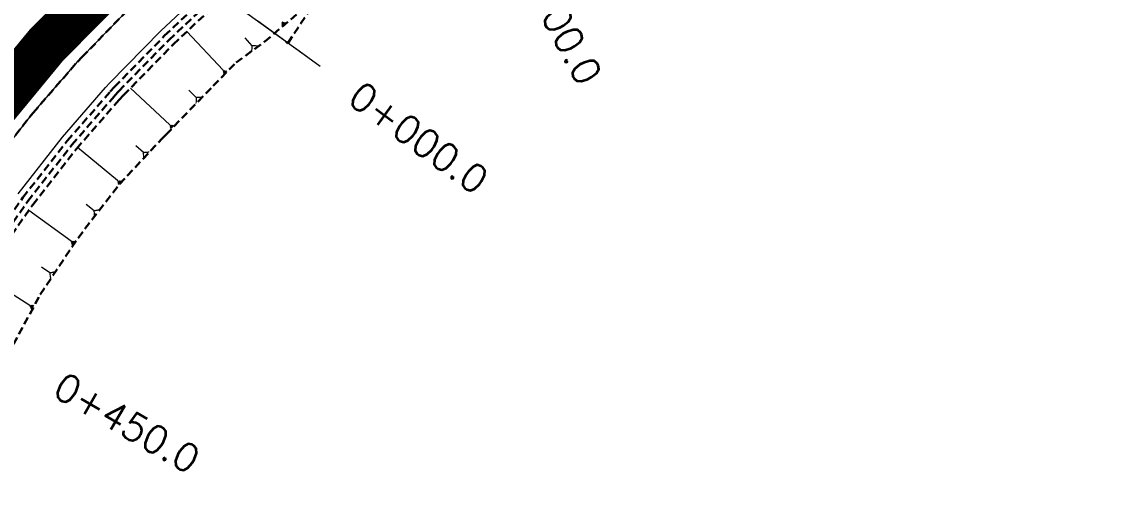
# Model space of a CAD drawing. Header units: metres. Extents: x 544752 to 548977, y 1840603 to 1844608.
# Drawn here: x 545111.2 to 545182.5, y 1844208.6 to 1844239.6 of the extents above; entities that cross this region are included whole.
import ezdxf

# ---------------------------------------------------------------- set-up
doc = ezdxf.new("R2010")
doc.units = ezdxf.units.M
doc.header["$MEASUREMENT"] = 0
for name, pattern in [('ACAD_ISO02W100', [15, 12, -3]), ('Anordnung Grundriss$0$GESTRICHELT', [0.75, 0.5, -0.25]), ('HIDDEN', [0.375, 0.25, -0.125])]:
    doc.linetypes.add(name, pattern=pattern)
doc.layers.add('C-ROAD', color=7, linetype='Continuous')
for name, color, linetype, lineweight in [('C-ROAD-CORR', 5, 'Continuous', 0), ('C-ROAD-SAMP', 150, 'HIDDEN', 0), ('C-ROAD-SAMP-TEXT', 11, 'Continuous', 0), ('C-TOPO-FEAT', 94, 'Continuous', 5)]:
    doc.layers.add(name, color=color, linetype=linetype, lineweight=lineweight)

msp = doc.modelspace()

# ---------------------------------------------------------------- linework, layer by layer
at = {"layer": 'C-ROAD-CORR', "color": 160, "linetype": 'Continuous'}
for p, q in [((545128.5079637548, 1844238.287257652, 787.9740159027803), (545126.6638119924, 1844239.626472236, 785.6948951458572)), ((545128.2410549495, 1844239.521677349, 788.1673992478325), (545128.3045733179, 1844239.574309191, 788.1673992478325)), ((545128.2443836604, 1844239.453015849, 788.2224140461727), (545128.371420397, 1844239.558279534, 788.2224140461727)), ((545128.2477123712, 1844239.384354349, 788.277428844513), (545128.4382674762, 1844239.542249876, 788.277428844513)), ((545128.251041082, 1844239.315692849, 788.3324436428533), (545128.5051145554, 1844239.526220219, 788.3324436428533)), ((545124.3795739196, 1844236.399720793, 788.1971381498546), (545121.9990004676, 1844238.934045662, 784.7197564521576)), ((545126.2944044608, 1844238.006735833, 788.2062207381318), (545125.8376676482, 1844238.524243023, 787.5159332713222)), ((545128.5207431212, 1844238.245828642, 788.0087000792662), (545128.551313828, 1844238.287925721, 788.0087000792662)), ((545128.5335224875, 1844238.204399631, 788.0433842557521), (545128.5946639011, 1844238.28859379, 788.0433842557521)), ((545128.5463018538, 1844238.16297062, 788.0780684322381), (545128.6380139743, 1844238.289261858, 788.0780684322381)), ((545128.5590812202, 1844238.121541609, 788.112752608724), (545128.6813640475, 1844238.289929927, 788.112752608724)), ((545124.3868757125, 1844236.333985075, 788.2500550826023), (545124.4447247109, 1844236.388324513, 788.2500550826023)), ((545124.3941775055, 1844236.268249357, 788.3029720153501), (545124.5098755022, 1844236.376928234, 788.3029720153501)), ((545124.4014792985, 1844236.202513639, 788.3558889480978), (545124.5750262935, 1844236.365531954, 788.3558889480978)), ((545124.4087810916, 1844236.136777921, 788.4088058808455), (545124.6401770847, 1844236.354135674, 788.4088058808455)), ((545120.8824648305, 1844232.803065973, 788.3458521312825), (545118.3030073189, 1844235.227234178, 784.8053862341218)), ((545122.6277119224, 1844234.60475023, 788.3006768687895), (545122.1465556591, 1844235.086039055, 787.6199050758419)), ((545120.8940497732, 1844232.736740056, 788.3997263008042), (545120.9493814949, 1844232.795616261, 788.3997263008042)), ((545120.905634716, 1844232.670414139, 788.4536004703259), (545121.0162981591, 1844232.78816655, 788.4536004703259)), ((545120.9172196587, 1844232.604088222, 788.5074746398476), (545121.0832148235, 1844232.780716838, 788.5074746398476)), ((545120.9288046015, 1844232.537762305, 788.5613488093693), (545121.1501314878, 1844232.773267126, 788.5613488093693)), ((545117.4519344113, 1844229.144051795, 788.1766231637563), (545114.8320504435, 1844231.315769827, 784.773561378634)), ((545119.1556127075, 1844230.984447041, 788.2788407570129), (545118.6524435664, 1844231.428646393, 787.6074521615955)), ((545117.4670168888, 1844229.081100598, 788.2284109136197), (545117.5165906539, 1844229.140904638, 788.2284109136197)), ((545117.4820993664, 1844229.018149402, 788.280198663483), (545117.5812468964, 1844229.137757482, 788.280198663483)), ((545117.4971818438, 1844228.955198205, 788.3319864133464), (545117.645903139, 1844229.134610325, 788.3319864133464)), ((545117.5122643214, 1844228.892247008, 788.3837741632098), (545117.7105593815, 1844229.131463168, 788.3837741632098)), ((545114.4069847625, 1844225.159545583, 788.0445031250418), (545111.6300309673, 1844227.183965856, 784.6075210289857)), ((545115.9142069044, 1844227.163206152, 788.1122561824385), (545115.3941824255, 1844227.567665115, 787.4532096366613)), ((545114.4261376592, 1844225.09704667, 788.0968042093435), (545114.4723465303, 1844225.160432668, 788.0968042093435)), ((545114.4452905558, 1844225.034547757, 788.1491052936452), (545114.5377082982, 1844225.161319753, 788.1491052936452)), ((545114.4644434525, 1844224.972048843, 788.2014063779469), (545114.603070066, 1844225.162206838, 788.2014063779469)), ((545114.4835963493, 1844224.90954993, 788.2537074622486), (545114.6684318337, 1844225.163093924, 788.2537074622486)), ((545113.0123683094, 1844223.074931545, 787.9544851903445), (545112.4575963843, 1844223.453502383, 787.2826320004644)), ((545111.6930449752, 1844220.944801679, 787.8759084677199), (545108.6915238389, 1844222.858942948, 784.3152138345579)), ((545111.7168726557, 1844220.881420844, 787.9300896231697), (545111.7605623271, 1844220.949929619, 787.9300896231697)), ((545111.7407003362, 1844220.81804001, 787.9842707786195), (545111.828079679, 1844220.955057558, 787.9842707786195)), ((545111.7645280168, 1844220.754659175, 788.0384519340693), (545111.8955970309, 1844220.960185498, 788.0384519340693)), ((545111.7883556973, 1844220.69127834, 788.092633089519), (545111.9631143828, 1844220.965313437, 788.092633089519))]:
    msp.add_line(p, q, dxfattribs=at)
at = {"layer": 'C-ROAD-CORR', "color": 5, "linetype": 'Anordnung Grundriss$0$GESTRICHELT', "lineweight": 30, "extrusion": (-0.467920437722434, 0.5301788339108645, 0.7070791101670039), "const_width": 0.1, "elevation": 723257.545726745}
msp.add_lwpolyline([(-1629069.663938285, -722085.9096762053), (-1629069.375205477, -722086.2946532831), (-1629069.086472668, -722085.9096762051)], dxfattribs=at)
at = {"layer": 'C-ROAD-CORR', "color": 5, "linetype": 'Anordnung Grundriss$0$GESTRICHELT', "lineweight": 30, "extrusion": (-0.5000120378232059, 0.5001497949680855, 0.7069923228899074), "const_width": 0.1, "elevation": 650383.006019772}
msp.add_lwpolyline([(-1689404.445657897, -649057.4794444687), (-1689404.160988959, -649057.8590030523), (-1689403.876320021, -649057.479444468)], dxfattribs=at)
at = {"layer": 'C-ROAD-CORR', "color": 5, "linetype": 'Anordnung Grundriss$0$GESTRICHELT', "lineweight": 30, "extrusion": (-0.5301765058519574, 0.4680415411792754, 0.7070006989905585), "const_width": 0.1, "elevation": 574724.6567468655}
msp.add_lwpolyline([(-1743331.660333963, -573437.2500735415), (-1743331.379580705, -573437.6244112188), (-1743331.098827448, -573437.2500735414)], dxfattribs=at)
at = {"layer": 'C-ROAD-CORR', "color": 5, "linetype": 'Anordnung Grundriss$0$GESTRICHELT', "lineweight": 30, "extrusion": (-0.5582646539603823, 0.4342009877827677, 0.706972473542615), "const_width": 0.1, "elevation": 497003.4824180908}
msp.add_lwpolyline([(-1790417.678004692, -495700.0199687307), (-1790417.40243882, -495700.3873898934), (-1790417.126872948, -495700.0199687306)], dxfattribs=at)
at = {"layer": 'C-ROAD-CORR', "color": 5, "linetype": 'Anordnung Grundriss$0$GESTRICHELT', "lineweight": 30, "extrusion": (-0.5841721779915543, 0.3986332769550223, 0.7069896583152434), "const_width": 0.1, "elevation": 417285.9077815502}
msp.add_lwpolyline([(-1830600.21526537, -416033.1803614913), (-1830599.934328335, -416033.5549442042), (-1830599.653391301, -416033.1803614913)], dxfattribs=at)
at = {"layer": 'C-ROAD-SAMP', "color": 1, "linetype": 'Continuous', "lineweight": 13}
msp.add_lwpolyline([(545113.7578610799, 1844248.99871482), (545121.8493663543, 1844243.122700661), (545129.9408716287, 1844237.246686502)], dxfattribs=at)

# ---------------------------------------------------------------- texts
at = {"layer": 'C-ROAD-SAMP-TEXT', "color": 1, "linetype": 'Continuous', "lineweight": -3, "char_height": 1.8, "width": 11.25428571428571, "attachment_point": 5, "bg_fill": 3, "box_fill_scale": 1.416666666666667, "bg_fill_color": 256, "bg_fill_true_color": 13158600, "bg_fill_transparency": 0}
for s, insert, rotation in [('{\\Fsimplex.shx|c0;0+500.0}', (545146.0657578746, 1844240.292197711), 298.1286186353417), ('{\\Fsimplex.shx|c0;0+450.0}', (545118.0761194204, 1844213.221241124), 329.95960725370736)]:
    msp.add_mtext(s, dxfattribs=dict(at, insert=insert, rotation=rotation))

# ---------------------------------------------------------------- next in the draw order: linework, layer by layer
at = {"layer": 'C-ROAD-CORR', "color": 11, "linetype": 'Anordnung Grundriss$0$GESTRICHELT', "lineweight": 30}
for points in [[(545128.6482873533, 1844238.185355296, 788.1474367852097), (545131.3856466885, 1844242.376817409, 788.146562184054), (545134.0470135389, 1844246.623464916, 788.051771207195), (545136.7576932047, 1844250.834301682, 788.0179241634801), (545139.5389396958, 1844254.993893142, 788.0712881180735), (545139.5779903147, 1844255.051225788, 788.0726238170257), (545142.348238828, 1844259.133112903, 788.1701020150164), (545145.1437498766, 1844263.282345506, 788.2740456443687), (545147.914763578, 1844267.449367972, 788.3698859447207), (545150.6672814798, 1844271.629822002, 788.4650400127026), (545153.4056985768, 1844275.820515973, 788.5649394641193), (545156.1659650026, 1844279.99534306, 788.7140137747128), (545158.9877673058, 1844284.125483075, 788.9613101203761), (545162.0501170837, 1844288.080938613, 789.259838521341), (545165.0629343844, 1844292.072364409, 789.6334554469993), (545168.144731886, 1844296.013697099, 789.9724110022169), (545168.1886419344, 1844296.067500849, 789.9763003836272), (545171.2502602771, 1844299.937796525, 790.3032058229387), (545172.7945964827, 1844304.995626583, 791.1202835787408)], [(545110.2656802989, 1844217.737944915, 788.0761087915795), (545112.3870819232, 1844221.660140828, 788.1667001996777), (545114.8630462117, 1844225.372523611, 788.321291502577), (545117.5872509915, 1844228.909971702, 788.431500075714), (545120.356367806, 1844231.886846804, 788.6071624758329), (545120.6407968531, 1844232.166189129, 788.6268375490581), (545123.7410913826, 1844235.369248959, 788.5446115161823), (545125.2426086147, 1844236.903792854, 788.3927609918692), (545127.1208363945, 1844238.274213611, 788.5234073423114), (545130.5071619638, 1844241.168095927, 788.1671767491118)]]:
    msp.add_polyline3d(points, dxfattribs=at)
at = {"layer": 'C-ROAD-CORR', "color": 1, "linetype": 'Anordnung Grundriss$0$GESTRICHELT', "lineweight": 30}
for points in [[(545128.6482873533, 1844238.185355296, 788.1474367852097), (545131.3856466885, 1844242.376817409, 788.146562184054), (545134.0470135389, 1844246.623464916, 788.051771207195), (545136.7576932047, 1844250.834301682, 788.0179241634801), (545139.5389396958, 1844254.993893142, 788.0712881180735), (545139.5779903147, 1844255.051225788, 788.0726238170257), (545142.348238828, 1844259.133112903, 788.1701020150164), (545145.1437498766, 1844263.282345506, 788.2740456443687), (545147.914763578, 1844267.449367972, 788.3698859447207), (545150.6672814798, 1844271.629822002, 788.4650400127026), (545153.4056985768, 1844275.820515973, 788.5649394641193), (545156.1659650026, 1844279.99534306, 788.7140137747128), (545158.9877673058, 1844284.125483075, 788.9613101203761)], [(545109.2277157324, 1844223.72942268, 784.389992359459), (545111.8932946787, 1844227.562540592, 784.6313594512043), (545114.7676026043, 1844231.241733166, 784.7726028983167), (545117.5593310356, 1844234.448826763, 784.814122005671), (545117.8417704704, 1844234.755647789, 784.8137227007963), (545121.1063125441, 1844238.093441835, 784.7547188586431), (545122.7408879391, 1844239.632647526, 784.6907001933417), (545124.5511556697, 1844241.24481612, 784.5955913718569), (545128.1656703501, 1844244.200046682, 784.3363402404381), (545131.9387035442, 1844246.950014784, 783.9769654643862), (545135.8586130831, 1844249.486235053, 783.5174670437017), (545138.7699962786, 1844251.178245796, 783.123936949083), (545139.9133035918, 1844251.800881662, 782.9617364179908), (545144.0902638119, 1844253.886812478, 782.3799675842267), (545148.3766052062, 1844255.737591097, 781.7981987504627), (545149.2856179333, 1844256.094370729, 781.6765325749509), (545152.9749169749, 1844257.5177112, 781.2164299166988), (545157.6397872216, 1844259.317429395, 780.6346610829347), (545162.3046574682, 1844261.11714759, 780.0528922491708), (545166.9695277149, 1844262.916865785, 779.4711234154067), (545171.6343979615, 1844264.71658398, 778.8893545816428), (545176.2992682082, 1844266.516302175, 778.3075857478788), (545180.9641384549, 1844268.31602037, 777.7258169141147), (545185.6290087015, 1844270.115738565, 777.1440480803508)], [(545110.2656802989, 1844217.737944915, 788.0761087915795), (545112.3870819232, 1844221.660140828, 788.1667001996777), (545114.8630462117, 1844225.372523611, 788.321291502577), (545117.5872509915, 1844228.909971702, 788.431500075714), (545120.356367806, 1844231.886846804, 788.6071624758329), (545120.6407968531, 1844232.166189129, 788.6268375490581), (545123.7410913826, 1844235.369248959, 788.5446115161823), (545125.2426086147, 1844236.903792854, 788.3927609918692), (545127.1208363945, 1844238.274213611, 788.5234073423114), (545130.5071619638, 1844241.168095927, 788.1671767491118)]]:
    msp.add_polyline3d(points, dxfattribs=at)
at = {"layer": 'C-ROAD-CORR', "color": 150, "linetype": 'Anordnung Grundriss$0$GESTRICHELT', "lineweight": 30}
msp.add_polyline3d([(545110.1823663733, 1844235.03358083, 784.9401028983167), (545113.1717245983, 1844238.467708418, 784.981622005671), (545113.4741582583, 1844238.796249671, 784.9812227007964), (545116.9698011689, 1844242.370330149, 784.9222188586431), (545118.7200901107, 1844244.01849805, 784.8582001933418), (545120.6585088585, 1844245.744793987, 784.763091371857), (545124.528899355, 1844248.909228854, 784.5038402404381), (545128.5690300805, 1844251.853870486, 784.1444654643863), (545132.7664347027, 1844254.569632821, 783.6849670437017), (545135.8839181957, 1844256.381423027, 783.291436949083), (545137.1081616007, 1844257.048136031, 783.1292364179908), (545141.5808138292, 1844259.281732383, 782.5474675842268), (545146.1705904561, 1844261.263529834, 781.9656987504627), (545147.1439532811, 1844261.645566322, 781.8440325749509), (545150.8332523227, 1844263.068906793, 781.3839299166988), (545155.4981225694, 1844264.868624988, 780.8021610829347), (545160.1629928161, 1844266.668343183, 780.2203922491708), (545164.8278630627, 1844268.468061378, 779.6386234154068), (545169.4927333094, 1844270.267779574, 779.0568545816428), (545174.157603556, 1844272.067497769, 778.4750857478788), (545178.8224738027, 1844273.867215964, 777.8933169141147), (545183.4873440494, 1844275.666934159, 777.3115480803508)], dxfattribs=at)
msp.add_polyline3d([(545110.1823663733, 1844235.03358083, 784.9401028983167), (545113.1717245983, 1844238.467708418, 784.981622005671), (545113.4741582583, 1844238.796249671, 784.9812227007964), (545116.9698011689, 1844242.370330149, 784.9222188586431), (545118.7200901107, 1844244.01849805, 784.8582001933418), (545120.6585088585, 1844245.744793987, 784.763091371857), (545124.528899355, 1844248.909228854, 784.5038402404381), (545128.5690300805, 1844251.853870486, 784.1444654643863), (545132.7664347027, 1844254.569632821, 783.6849670437017), (545135.8839181957, 1844256.381423027, 783.291436949083), (545137.1081616007, 1844257.048136031, 783.1292364179908), (545141.5808138292, 1844259.281732383, 782.5474675842268), (545146.1705904561, 1844261.263529834, 781.9656987504627), (545147.1439532811, 1844261.645566322, 781.8440325749509), (545150.8332523227, 1844263.068906793, 781.3839299166988), (545155.4981225694, 1844264.868624988, 780.8021610829347), (545160.1629928161, 1844266.668343183, 780.2203922491708), (545164.8278630627, 1844268.468061378, 779.6386234154068), (545169.4927333094, 1844270.267779574, 779.0568545816428), (545174.157603556, 1844272.067497769, 778.4750857478788), (545178.8224738027, 1844273.867215964, 777.8933169141147), (545183.4873440494, 1844275.666934159, 777.3115480803508)], dxfattribs=at)
at = {"layer": 'C-ROAD-CORR', "color": 5, "linetype": 'Anordnung Grundriss$0$GESTRICHELT', "lineweight": 30}
msp.add_polyline3d([(545108.9154402037, 1844229.758533016, 784.7313594512043), (545111.9162792338, 1844233.599688856, 784.8726028983167), (545114.8309035031, 1844236.947963254, 784.9141220056711), (545115.1257763216, 1844237.268290976, 784.9137227007964), (545118.5340281595, 1844240.753019442, 784.8547188586431), (545120.2405598777, 1844242.359983146, 784.7907001933418), (545122.1305181569, 1844244.043121685, 784.695591371857), (545125.904148891, 1844247.12844568, 784.4363402404381), (545129.8432763483, 1844249.999471271, 784.0769654643863), (545133.935745855, 1844252.647339547, 783.6174670437017), (545136.9752922606, 1844254.413834999, 783.223936949083), (545138.1689295805, 1844255.063880177, 783.0617364179908), (545142.5297655032, 1844257.24163662, 782.4799675842268), (545147.0047977145, 1844259.173889135, 781.8981987504627), (545147.9538264689, 1844259.546374711, 781.7765325749509), (545151.6431255105, 1844260.969715182, 781.3164299166988), (545156.3079957572, 1844262.769433377, 780.7346610829347), (545160.9728660039, 1844264.569151572, 780.1528922491708), (545165.6377362505, 1844266.368869768, 779.5711234154068), (545170.3026064972, 1844268.168587963, 778.9893545816428), (545174.9674767439, 1844269.968306158, 778.4075857478788), (545179.6323469905, 1844271.768024353, 777.8258169141147), (545184.2972172372, 1844273.567742548, 777.2440480803508)], dxfattribs=at)
at = {"layer": 'C-ROAD-CORR', "color": 160, "linetype": 'Anordnung Grundriss$0$GESTRICHELT', "lineweight": 30}
msp.add_polyline3d([(545108.9154402037, 1844229.758533016, 784.5813594512043), (545111.9162792338, 1844233.599688856, 784.7226028983167), (545114.8309035031, 1844236.947963254, 784.7641220056711), (545115.1257763216, 1844237.268290976, 784.7637227007964), (545118.5340281595, 1844240.753019442, 784.7047188586431), (545120.2405598777, 1844242.359983146, 784.6407001933418), (545122.1305181569, 1844244.043121685, 784.545591371857), (545125.904148891, 1844247.12844568, 784.2863402404381), (545129.8432763483, 1844249.999471271, 783.9269654643863), (545133.935745855, 1844252.647339547, 783.4674670437017), (545136.9752922606, 1844254.413834999, 783.0739369490831), (545138.1689295805, 1844255.063880177, 782.9117364179908), (545142.5297655032, 1844257.24163662, 782.3299675842268), (545147.0047977145, 1844259.173889135, 781.7481987504627), (545147.9538264689, 1844259.546374711, 781.6265325749509), (545151.6431255105, 1844260.969715182, 781.1664299166988), (545156.3079957572, 1844262.769433377, 780.5846610829348), (545160.9728660039, 1844264.569151572, 780.0028922491708), (545165.6377362505, 1844266.368869768, 779.4211234154068), (545170.3026064972, 1844268.168587963, 778.8393545816429), (545174.9674767439, 1844269.968306158, 778.2575857478788), (545179.6323469905, 1844271.768024353, 777.6758169141148), (545184.2972172372, 1844273.567742548, 777.0940480803508)], dxfattribs=at)
at = {"layer": 'C-ROAD-CORR', "color": 92, "linetype": 'Anordnung Grundriss$0$GESTRICHELT', "lineweight": 30}
for points in [[(545108.5584839412, 1844224.167747685, 783.989992359459), (545111.2494342517, 1844228.037349765, 784.2313594512043), (545114.1511002539, 1844231.751561424, 784.3726028983167), (545116.9694007583, 1844234.989180599, 784.4141220056711), (545117.2545284922, 1844235.298921992, 784.4137227007964), (545120.5501429474, 1844238.668485642, 784.3547188586431), (545122.2002764664, 1844240.222341714, 784.2907001933418), (545124.0277745859, 1844241.849855161, 784.195591371857), (545127.6766927373, 1844244.833214033, 783.9363402404381), (545131.4856382046, 1844247.609356727, 783.5769654643863), (545135.4428580068, 1844250.169717106, 783.1174670437017), (545138.3819521666, 1844251.877832651, 782.723936949083), (545139.5361416433, 1844252.506394855, 782.5617364179908), (545143.7528587722, 1844254.61217986, 781.9799675842268), (545148.079998181, 1844256.480574457, 781.3981987504627), (545148.9976630221, 1844256.840749968, 781.2765325749509), (545152.6869620638, 1844258.264090439, 780.8164299166988), (545157.3518323104, 1844260.063808634, 780.2346610829347), (545162.0167025571, 1844261.863526829, 779.6528922491708), (545166.6815728038, 1844263.663245024, 779.0711234154068), (545171.3464430504, 1844265.462963219, 778.4893545816428), (545176.0113132971, 1844267.262681415, 777.9075857478788), (545180.6761835438, 1844269.06239961, 777.3258169141147), (545185.3410537904, 1844270.862117805, 776.7440480803508)], [(545108.8930998369, 1844223.948585182, 783.989992359459), (545111.5713644652, 1844227.799945179, 784.2313594512043), (545114.4593514291, 1844231.496647295, 784.3726028983167), (545117.2643658969, 1844234.719003681, 784.4141220056711), (545117.5481494813, 1844235.02728489, 784.4137227007964), (545120.8282277457, 1844238.380963739, 784.3547188586431), (545122.4705822028, 1844239.92749462, 784.2907001933418), (545124.2894651279, 1844241.547335641, 784.195591371857), (545127.9211815437, 1844244.516630358, 783.9363402404381), (545131.7121708745, 1844247.279685756, 783.5769654643863), (545135.650735545, 1844249.82797608, 783.1174670437017), (545138.5759742226, 1844251.528039224, 782.723936949083), (545139.7247226175, 1844252.153638259, 782.5617364179908), (545143.921561292, 1844254.249496169, 781.9799675842268), (545148.2283016936, 1844256.109082777, 781.3981987504627), (545149.1416404777, 1844256.467560349, 781.2765325749509), (545152.8309395193, 1844257.890900819, 780.8164299166988), (545157.495809766, 1844259.690619014, 780.2346610829347), (545162.1606800127, 1844261.49033721, 779.6528922491708), (545166.8255502593, 1844263.290055405, 779.0711234154068), (545171.490420506, 1844265.0897736, 778.4893545816428), (545176.1552907526, 1844266.889491795, 777.9075857478788), (545180.8201609993, 1844268.68920999, 777.3258169141147), (545185.485031246, 1844270.488928185, 776.7440480803508)]]:
    msp.add_polyline3d(points, dxfattribs=at)
at = {"layer": 'C-TOPO-FEAT', "color": 94, "linetype": 'Continuous', "lineweight": 0, "ltscale": 2}
for points in [[(545110.1823663733, 1844235.03358083, 784.7901028983167), (545113.1717245983, 1844238.467708418, 784.8316220056711), (545113.4741582583, 1844238.796249671, 784.8312227007964), (545116.9698011689, 1844242.370330149, 784.7722188586431), (545118.7200901107, 1844244.01849805, 784.7082001933418), (545120.6585088585, 1844245.744793987, 784.613091371857), (545124.528899355, 1844248.909228854, 784.3538402404381), (545128.5690300805, 1844251.853870486, 783.9944654643863), (545132.7664347027, 1844254.569632821, 783.5349670437017), (545135.8839181957, 1844256.381423027, 783.1414369490831), (545137.1081616007, 1844257.048136031, 782.9792364179908), (545141.5808138292, 1844259.281732383, 782.3974675842268), (545146.1705904561, 1844261.263529834, 781.8156987504627), (545147.1439532811, 1844261.645566322, 781.6940325749509), (545150.8332523227, 1844263.068906793, 781.2339299166988), (545155.4981225694, 1844264.868624988, 780.6521610829348), (545160.1629928161, 1844266.668343183, 780.0703922491708), (545164.8278630627, 1844268.468061378, 779.4886234154068), (545169.4927333094, 1844270.267779574, 778.9068545816428), (545174.157603556, 1844272.067497769, 778.3250857478788), (545178.8224738027, 1844273.867215964, 777.7433169141148), (545183.4873440494, 1844275.666934159, 777.1615480803508)], [(545110.1823663733, 1844235.03358083, 784.7901028983167), (545113.1717245983, 1844238.467708418, 784.8316220056711), (545113.4741582583, 1844238.796249671, 784.8312227007964), (545116.9698011689, 1844242.370330149, 784.7722188586431), (545118.7200901107, 1844244.01849805, 784.7082001933418), (545120.6585088585, 1844245.744793987, 784.613091371857), (545124.528899355, 1844248.909228854, 784.3538402404381), (545128.5690300805, 1844251.853870486, 783.9944654643863), (545132.7664347027, 1844254.569632821, 783.5349670437017), (545135.8839181957, 1844256.381423027, 783.1414369490831), (545137.1081616007, 1844257.048136031, 782.9792364179908), (545141.5808138292, 1844259.281732383, 782.3974675842268), (545146.1705904561, 1844261.263529834, 781.8156987504627), (545147.1439532811, 1844261.645566322, 781.6940325749509), (545150.8332523227, 1844263.068906793, 781.2339299166988), (545155.4981225694, 1844264.868624988, 780.6521610829348), (545160.1629928161, 1844266.668343183, 780.0703922491708), (545164.8278630627, 1844268.468061378, 779.4886234154068), (545169.4927333094, 1844270.267779574, 778.9068545816428), (545174.157603556, 1844272.067497769, 778.3250857478788), (545178.8224738027, 1844273.867215964, 777.7433169141148), (545183.4873440494, 1844275.666934159, 777.1615480803508)], [(545110.1823663733, 1844235.03358083, 784.4901028983166), (545113.1717245983, 1844238.467708418, 784.531622005671), (545113.4741582583, 1844238.796249671, 784.5312227007963), (545116.9698011689, 1844242.370330149, 784.472218858643), (545118.7200901107, 1844244.01849805, 784.4082001933417), (545120.6585088585, 1844245.744793987, 784.3130913718569), (545124.528899355, 1844248.909228854, 784.053840240438), (545128.5690300805, 1844251.853870486, 783.6944654643862), (545132.7664347027, 1844254.569632821, 783.2349670437017), (545135.8839181957, 1844256.381423027, 782.841436949083), (545137.1081616007, 1844257.048136031, 782.6792364179908), (545141.5808138292, 1844259.281732383, 782.0974675842267), (545146.1705904561, 1844261.263529834, 781.5156987504627), (545147.1439532811, 1844261.645566322, 781.3940325749509), (545150.8332523227, 1844263.068906793, 780.9339299166987), (545155.4981225694, 1844264.868624988, 780.3521610829347), (545160.1629928161, 1844266.668343183, 779.7703922491708), (545164.8278630627, 1844268.468061378, 779.1886234154067), (545169.4927333094, 1844270.267779574, 778.6068545816428), (545174.157603556, 1844272.067497769, 778.0250857478787), (545178.8224738027, 1844273.867215964, 777.4433169141147), (545183.4873440494, 1844275.666934159, 776.8615480803508)], [(545110.1823663733, 1844235.03358083, 784.4901028983166), (545113.1717245983, 1844238.467708418, 784.531622005671), (545113.4741582583, 1844238.796249671, 784.5312227007963), (545116.9698011689, 1844242.370330149, 784.472218858643), (545118.7200901107, 1844244.01849805, 784.4082001933417), (545120.6585088585, 1844245.744793987, 784.3130913718569), (545124.528899355, 1844248.909228854, 784.053840240438), (545128.5690300805, 1844251.853870486, 783.6944654643862), (545132.7664347027, 1844254.569632821, 783.2349670437017), (545135.8839181957, 1844256.381423027, 782.841436949083), (545137.1081616007, 1844257.048136031, 782.6792364179908), (545141.5808138292, 1844259.281732383, 782.0974675842267), (545146.1705904561, 1844261.263529834, 781.5156987504627), (545147.1439532811, 1844261.645566322, 781.3940325749509), (545150.8332523227, 1844263.068906793, 780.9339299166987), (545155.4981225694, 1844264.868624988, 780.3521610829347), (545160.1629928161, 1844266.668343183, 779.7703922491708), (545164.8278630627, 1844268.468061378, 779.1886234154067), (545169.4927333094, 1844270.267779574, 778.6068545816428), (545174.157603556, 1844272.067497769, 778.0250857478787), (545178.8224738027, 1844273.867215964, 777.4433169141147), (545183.4873440494, 1844275.666934159, 776.8615480803508)], [(545108.9154402037, 1844229.758533016, 784.2813594512043), (545111.9162792338, 1844233.599688856, 784.4226028983167), (545114.8309035031, 1844236.947963254, 784.464122005671), (545115.1257763216, 1844237.268290976, 784.4637227007963), (545118.5340281595, 1844240.753019442, 784.404718858643), (545120.2405598777, 1844242.359983146, 784.3407001933417), (545122.1305181569, 1844244.043121685, 784.2455913718569), (545125.904148891, 1844247.12844568, 783.986340240438), (545129.8432763483, 1844249.999471271, 783.6269654643862), (545133.935745855, 1844252.647339547, 783.1674670437017), (545136.9752922606, 1844254.413834999, 782.773936949083), (545138.1689295805, 1844255.063880177, 782.6117364179908), (545142.5297655032, 1844257.24163662, 782.0299675842267), (545147.0047977145, 1844259.173889135, 781.4481987504627), (545147.9538264689, 1844259.546374711, 781.3265325749509), (545151.6431255105, 1844260.969715182, 780.8664299166987), (545156.3079957572, 1844262.769433377, 780.2846610829347), (545160.9728660039, 1844264.569151572, 779.7028922491708), (545165.6377362505, 1844266.368869768, 779.1211234154067), (545170.3026064972, 1844268.168587963, 778.5393545816428), (545174.9674767439, 1844269.968306158, 777.9575857478787), (545179.6323469905, 1844271.768024353, 777.3758169141147), (545184.2972172372, 1844273.567742548, 776.7940480803508)], [(545110.9275040382, 1844228.274754351, 784.6313594512043), (545113.8428490787, 1844232.006475552, 784.7726028983167), (545116.6744356197, 1844235.259357517, 784.814122005671), (545116.9609075031, 1844235.570559093, 784.8137227007963), (545120.2720581491, 1844238.956007546, 784.7547188586431), (545121.92997073, 1844240.517188808, 784.6907001933417), (545123.766084044, 1844242.152374682, 784.5955913718569), (545127.4322039309, 1844245.149797708, 784.3363402404381), (545131.2591055348, 1844247.939027699, 783.9769654643862), (545135.2349804685, 1844250.511458132, 783.5174670437017), (545138.1879301106, 1844252.227626078, 783.123936949083), (545139.3475606692, 1844252.859151451, 782.9617364179908), (545143.5841562523, 1844254.974863551, 782.3799675842267), (545147.9316946684, 1844256.852066136, 781.7981987504627), (545148.8536855665, 1844257.213939588, 781.6765325749509), (545152.5429846081, 1844258.637280059, 781.2164299166988), (545157.2078548548, 1844260.436998254, 780.6346610829347), (545161.8727251014, 1844262.236716449, 780.0528922491708), (545166.5375953481, 1844264.036434644, 779.4711234154067), (545171.2024655947, 1844265.836152839, 778.8893545816428), (545175.8673358414, 1844267.635871034, 778.3075857478788), (545180.5322060881, 1844269.435589229, 777.7258169141147), (545185.1970763347, 1844271.235307425, 777.1440480803508)]]:
    msp.add_polyline3d(points, dxfattribs=at)

# ---------------------------------------------------------------- next in the draw order: texts
at = {"layer": 'C-ROAD-SAMP-TEXT', "color": 1, "linetype": 'Continuous', "lineweight": -3, "insert": (545137.2232263756, 1844231.958273759), "char_height": 1.8, "width": 11.25428571428571, "attachment_point": 5, "rotation": 324.0130184919651, "bg_fill": 3, "box_fill_scale": 1.416666666666667, "bg_fill_color": 256, "bg_fill_true_color": 13158600, "bg_fill_transparency": 0}
msp.add_mtext('{\\Fsimplex.shx|c0;0+000.0}', dxfattribs=at)

# ---------------------------------------------------------------- next in the draw order: linework, layer by layer
at = {"layer": 'C-ROAD', "color": 1, "linetype": 'ACAD_ISO02W100', "lineweight": -3, "ltscale": 0.1, "const_width": 3, "flags": 128}
msp.add_lwpolyline([(545098.6954485999, 1844217.229633465, -0.1891037994531417), (545147.1439532811, 1844261.645566322)], format="xyb", dxfattribs=at)
at = {"layer": 'C-ROAD-SAMP-TEXT', "color": 4, "linetype": 'Continuous', "lineweight": 5}
msp.add_line((545129.1317211012, 1844237.834287918), (545130.7500221562, 1844236.659085086), dxfattribs=at)

doc.saveas('drawing.dxf')
